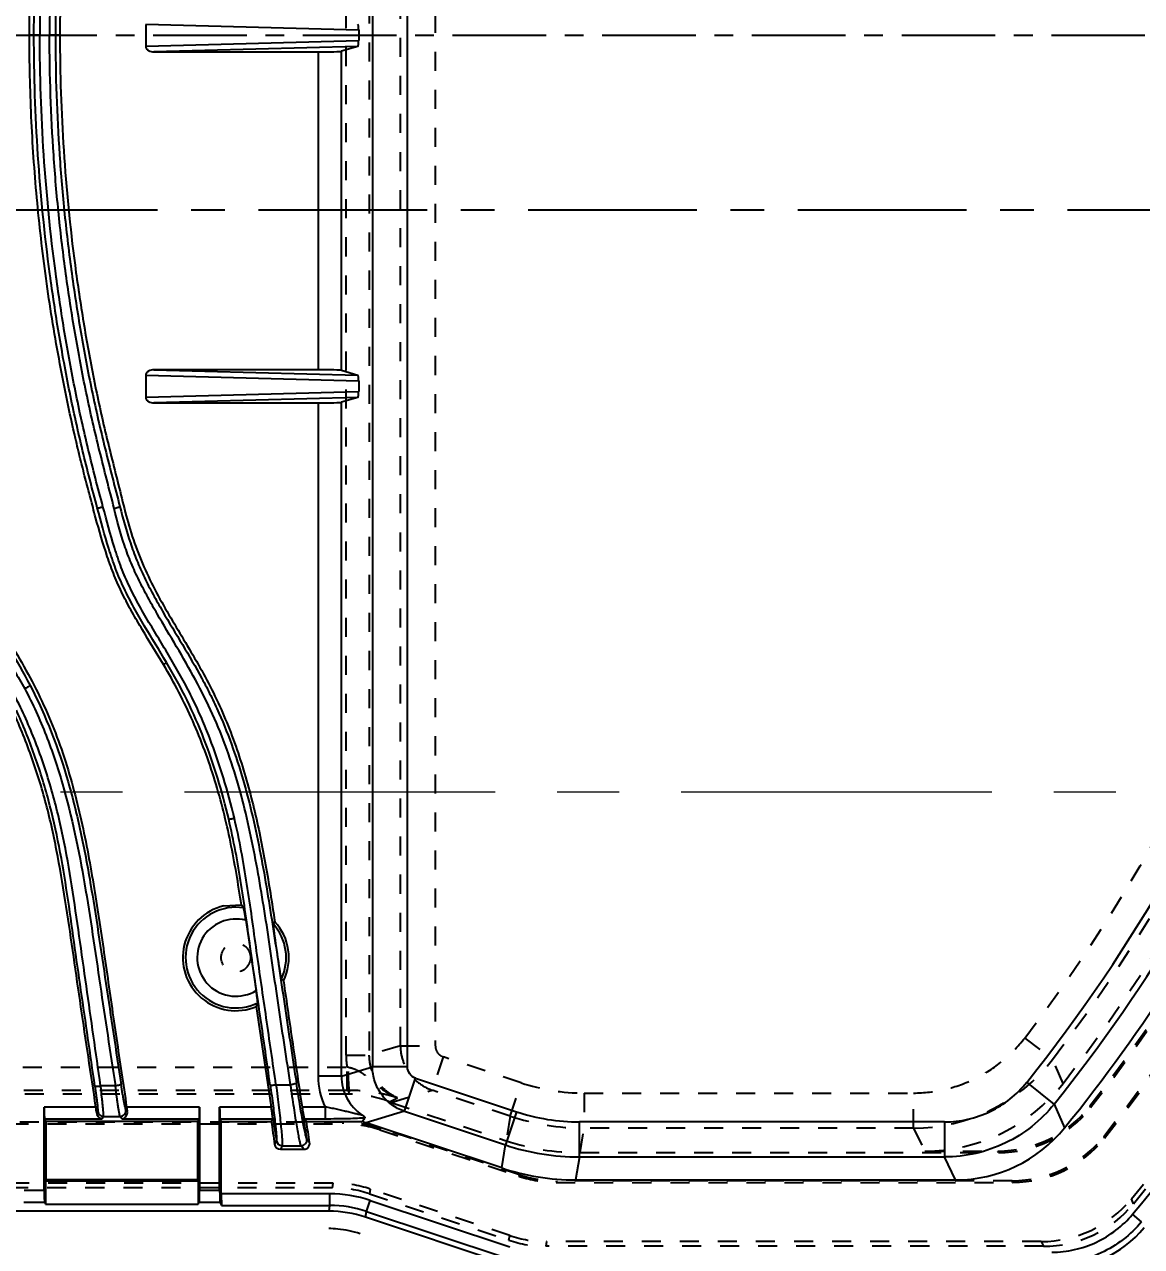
# Model space of a CAD drawing. Header units: millimetres. Extents: x -946 to 3963, y -10008 to 1396.
# Drawn here: x 1593.7 to 1689.7, y -937.9 to -832.9 of the extents above; entities that cross this region are included whole.
import ezdxf

# ---------------------------------------------------------------- set-up
doc = ezdxf.new("R2010")
doc.units = ezdxf.units.MM
doc.header["$LTSCALE"] = 16.335
doc.header["$PDMODE"] = 3
doc.header["$PDSIZE"] = 0.3125
doc.linetypes.add('CENTER', pattern=[0.6, 0.375, -0.075, 0.075, -0.075])
doc.linetypes.add('HIDDEN', pattern=[0.2, 0.1, -0.1])
doc.layers.get('0').update_dxf_attribs({"linetype": 'CONTINUOUS'})
doc.layers.get('Defpoints').update_dxf_attribs({"linetype": 'CONTINUOUS'})
doc.layers.add('DEFAULT_2', color=8, linetype='HIDDEN')
doc.layers.add('moldbase', color=7, linetype='CONTINUOUS', lineweight=20)
doc.styles.get("Standard").update_dxf_attribs({"font": 'txt', "width": 0.8})
doc.dimstyles.new('11', dxfattribs={"dimtxt": 10, "dimasz": 10, "dimexe": 0, "dimexo": 0, "dimgap": 0, "dimtad": 0, "dimzin": 0, "dimdsep": 46, "dimtxsty": 'Standard', "dimcen": 0, "dimclrd": 4, "dimclre": 4, "dimclrt": 6, "dimazin": 0, "dimtfac": 1, "dimtofl": 0, "dimtmove": 0, "dimatfit": 3, "dimfxl": 0, "dimtolj": 1, "dimtzin": 0, "dimarcsym": 0})

# ---------------------------------------------------------------- blocks, each defined once
blk = doc.blocks.new('*D20')
at = {"color": 4, "lineweight": -2}
for p, q in [((1308.93, -833.86), (1308.93, -701.67)), ((1318.93, -701.67), (1478.02, -701.67)), ((1807.46, -701.67), (1516.68, -701.67)), ((1817.46, -797.18), (1817.46, -701.67))]:
    blk.add_line(p, q, dxfattribs=at)
at = {"color": 4}
for points in [[(1318.93, -700.01), (1318.93, -703.34), (1308.93, -701.67)], [(1807.46, -700.01), (1807.46, -703.34), (1817.46, -701.67)]]:
    blk.add_solid(points, dxfattribs=at)
at = {"layer": 'Defpoints', "color": 0}
for p in [(1308.93, -701.67), (1817.46, -797.18), (1308.93, -833.86)]:
    blk.add_point(p, dxfattribs=at)
at = {"color": 6, "insert": (1497.35, -701.67), "char_height": 10, "attachment_point": 5}
blk.add_mtext('\\A1;508.53', dxfattribs=at)

msp = doc.modelspace()

# ---------------------------------------------------------------- linework, layer by layer
at = {"color": 7, "linetype": 'Continuous'}
for p, q in [((1623.616, -745.242), (1623.616, -922.472)), ((1626.62, -922.472), (1626.62, -745.242)), ((1622.43, -833.421), (1604.135, -832.929)), ((1604.135, -832.929), (1604.135, -834.784)), ((1622.43, -833.421), (1622.43, -834.284)), ((1595.035, -833.857), (1594.146, -833.857)), ((1596.762, -833.857), (1595.873, -833.857)), ((1604.135, -834.784), (1622.43, -834.293)), ((1622.362, -834.806), (1604.824, -835.278)), ((1604.824, -835.278), (1618.947, -835.278)), ((1618.947, -835.278), (1618.947, -862.586)), ((1622.362, -834.806), (1620.949, -835.229)), ((1620.949, -862.634), (1620.949, -835.229)), ((1618.947, -862.586), (1604.824, -862.586)), ((1604.824, -862.586), (1622.362, -863.057)), ((1620.949, -862.634), (1622.362, -863.057)), ((1622.43, -863.571), (1604.135, -863.079)), ((1604.135, -863.079), (1604.135, -864.934)), ((1622.43, -863.571), (1622.43, -864.434)), ((1604.135, -864.934), (1622.43, -864.443)), ((1622.362, -864.956), (1604.824, -865.428)), ((1622.362, -864.956), (1620.949, -865.379)), ((1604.824, -865.428), (1618.947, -865.428)), ((1618.947, -865.428), (1618.947, -923.267)), ((1620.949, -923.267), (1620.949, -865.379)), ((1605.929, -887.744), (1605.659, -887.903)), ((1610.839, -908.646), (1612.35, -908.551)), ((1615.101, -910.205), (1615.227, -909.995)), ((1615.973, -915.075), (1615.792, -914.91)), ((1614.926, -925.914), (1613.641, -917.282)), ((1620.949, -923.267), (1623.616, -922.472)), ((1626.62, -922.472), (1623.616, -922.472)), ((1620.949, -923.267), (1618.947, -923.267)), ((1626.355, -926.279), (1627.307, -923.423)), ((1627.316, -923.426), (1635.984, -926.315)), ((1601.524, -924.105), (1600.263, -924.105)), ((1615.323, -924.001), (1616.583, -924.001)), ((1682.178, -925.671), (1679.824, -923.793)), ((1682.178, -925.671), (1683.071, -927.709)), ((1599.851, -925.914), (1595.41, -925.914)), ((1595.41, -933.079), (1595.41, -925.914)), ((1595.435, -926.917), (1600.399, -926.917)), ((1595.435, -926.917), (1595.553, -927.152)), ((1599.925, -926.447), (1600.006, -926.293)), ((1600.399, -926.917), (1600.503, -926.721)), ((1600.503, -926.721), (1601.933, -926.721)), ((1602.095, -926.917), (1601.933, -926.721)), ((1602.095, -926.917), (1608.735, -926.917)), ((1602.43, -926.145), (1602.554, -926.295)), ((1608.76, -925.914), (1602.494, -925.914)), ((1608.618, -927.152), (1608.735, -926.917)), ((1608.76, -925.914), (1608.76, -933.079)), ((1614.926, -925.914), (1610.485, -925.914)), ((1610.485, -933.079), (1610.485, -925.914)), ((1610.51, -926.917), (1615.042, -926.917)), ((1610.51, -926.917), (1610.628, -927.152)), ((1615.068, -926.867), (1614.919, -927.152)), ((1615.068, -926.867), (1615.356, -928.804)), ((1619.561, -925.914), (1617.569, -925.914)), ((1617.945, -927.152), (1617.711, -926.868)), ((1617.752, -926.917), (1619.561, -926.917)), ((1619.561, -925.914), (1619.561, -926.917)), ((1626.355, -926.279), (1623.061, -927.261)), ((1626.355, -926.279), (1635.039, -929.174)), ((1635.991, -926.318), (1635.039, -929.174)), ((1608.618, -927.152), (1595.553, -927.152)), ((1595.553, -927.152), (1595.553, -932.18)), ((1608.618, -932.18), (1608.618, -927.152)), ((1610.628, -927.152), (1614.919, -927.152)), ((1610.628, -933.363), (1610.628, -927.152)), ((1617.945, -927.152), (1622.772, -927.152)), ((1634.719, -931.147), (1623.061, -927.261)), ((1641.387, -930.204), (1641.387, -927.193)), ((1672.763, -927.193), (1641.395, -927.193)), ((1672.763, -927.193), (1672.763, -930.204)), ((1615.209, -929.11), (1615.356, -928.804)), ((1617.978, -928.657), (1618.215, -928.962)), ((1615.852, -929.234), (1615.705, -929.538)), ((1615.705, -929.538), (1617.719, -929.538)), ((1615.852, -929.234), (1617.482, -929.234)), ((1617.719, -929.538), (1617.482, -929.234)), ((1634.719, -931.147), (1635.039, -929.174)), ((1641.387, -930.204), (1641.067, -932.177)), ((1641.387, -930.204), (1672.763, -930.204)), ((1673.709, -932.177), (1672.763, -930.204)), ((1595.41, -933.079), (1593.685, -933.079)), ((1595.553, -932.18), (1595.521, -932.244)), ((1595.521, -932.244), (1608.649, -932.244)), ((1595.521, -932.244), (1595.521, -934.254)), ((1608.618, -932.18), (1595.553, -932.18)), ((1608.649, -932.244), (1608.618, -932.18)), ((1608.649, -932.244), (1608.649, -934.254)), ((1610.485, -933.079), (1608.76, -933.079)), ((1641.067, -932.177), (1673.709, -932.177)), ((1593.66, -934.082), (1595.435, -934.082)), ((1595.435, -934.082), (1595.521, -934.254)), ((1595.521, -934.254), (1608.649, -934.254)), ((1608.649, -934.254), (1608.735, -934.082)), ((1608.735, -934.082), (1610.51, -934.082)), ((1610.51, -934.082), (1610.652, -934.367)), ((1619.935, -933.363), (1610.628, -933.363)), ((1619.935, -933.363), (1619.935, -934.367)), ((1623.109, -934.882), (1623.426, -933.93)), ((1623.426, -933.93), (1635.411, -937.924)), ((1619.855, -934.859), (1395.982, -934.859)), ((1610.652, -934.367), (1619.935, -934.367)), ((1619.935, -934.367), (1619.855, -934.859)), ((1623.029, -935.374), (1623.109, -934.882)), ((1623.109, -934.882), (1635.094, -938.877)), ((1689.689, -935.771), (1688.917, -935.129)), ((1635.014, -939.369), (1623.029, -935.374))]:
    msp.add_line(p, q, dxfattribs=at)
at = {"color": 1, "linetype": 'CENTER', "ltscale": 1.312372}
msp.add_line((1308.929, -833.857), (1817.459, -833.857), dxfattribs=at)
at = {"color": 1, "linetype": 'CENTER', "ltscale": 2.363514}
msp.add_line((1243.194, -848.857), (1883.194, -848.857), dxfattribs=at)
at = {"color": 7, "linetype": 'Continuous'}
for centre, radius, start, end in [((1567.085, -833.857), 144.218, 321.41918, 356.67841), ((1567.085, -833.857), 147.229, 321.41918, 352.01305), ((1567.085, -833.857), 158.428, 320.2651, 347.66246), ((1567.085, -833.857), 149.201, 321.02128, 346.03252), ((1611.877, -913.082), 4.556, 103.16279, 292.78659), ((1611.877, -913.082), 4.321, 81.07069, 295.73618), ((1598.329, -919.286), 17.659, 36.37425, 37.43804), ((1611.877, -913.082), 3.318, 74.96929, 301.82499), ((3222.533, -675.323), 1626.794, 188.289928, 188.504351), ((1611.877, -913.082), 4.556, 334.05756, 42.65707), ((1611.877, -913.082), 4.321, 334.96403, 41.74042), ((1596.439, -910.846), 18.367, 339.48858, 340.50975), ((1624.95, -923.268), 6.003, 179.99126, 206.15471), ((1624.943, -923.27), 3.994, 179.94778, 236.50788), ((1575.779, -929.512), 24.34, 7.23377, 8.50073), ((1600.503, -926.218), 0.503, 188.56488, 269.92212), ((1601.932, -926.218), 0.503, 270.13634, 8.33659), ((1630.377, -921.743), 28.194, 188.50818, 189.29203), ((1641.391, -910.108), 17.085, 251.55151, 270.01354), ((1673.709, -920.135), 12.042, 269.99695, 321.02433), ((1615.853, -928.729), 0.503, 188.59791, 269.92975), ((1617.48, -928.73), 0.503, 270.14019, 8.25436), ((1615.705, -929.037), 0.502, 188.39383, 270.00609), ((1641.393, -910.096), 20.108, 251.58163, 269.98343), ((1619.923, -944.474), 11.111, 71.62431, 89.94074), ((1619.925, -944.465), 10.098, 71.62181, 89.94324), ((1682.203, -929.849), 10.035, 269.99685, 320.17986)]:
    msp.add_arc(centre, radius, start, end, dxfattribs=at)
for centre, major_axis, ratio, start_param, end_param in [((1622.361, -833.409), (-0.002, 0.503), 0.1375802, -1.5941581, -0.0416369), ((1618.947, -835.225), (2.01, 0), 0.0261859, -1.5707963, -0.0872665), ((1618.947, -862.639), (2.01, 0), 0.0261859, 0.0872665, 1.5707963), ((1622.361, -863.559), (-0.002, 0.503), 0.1375802, -1.5941581, -0.0416369), ((1618.947, -865.375), (2.01, 0), 0.0261859, -1.5707963, -0.0872665), ((1595.437, -925.914), (0, 1.005), 0.0261859, 1.5707963, 3.0892328), ((1608.733, -925.914), (0, 1.005), 0.0261859, -3.0892328, -1.5707963), ((1610.512, -925.914), (0, 1.005), 0.0261859, 1.5707963, 3.0892328), ((1636.661, -919.777), (13.933, 7.808), 0.1266314, 2.8687317, 2.9645303), ((6826.95, -151.375), (4145.301, 3254.93), 0.9991931, 2.6233469, 2.6237227), ((-29.285, -1172.935), (1649.642, -229.679), 0.9993382, 0.2855373, 0.286637), ((1624.349, -923.447), (-3.868, -1.153), 0.9958587, 0.8806554, 0.9573873), ((1641.076, -912.049), (-3.224, -19.868), 0.9985935, -0.1606529, 0.1606529), ((1595.437, -933.079), (0, 1.005), 0.0261859, 1.5707963, 3.0892328), ((1608.733, -933.079), (0, 1.005), 0.0261859, -3.0892328, -1.5707963), ((1610.512, -933.079), (0, 1.005), 0.0261859, 1.5707963, 3.0892328), ((1610.654, -933.363), (0, 1.005), 0.0261859, 1.5707963, 3.0892328), ((1619.851, -944.923), (1.612, 9.934), 0.9985935, -0.1606529, 0.1606529)]:
    msp.add_ellipse(centre, major_axis=major_axis, ratio=ratio, start_param=start_param, end_param=end_param, dxfattribs=at)
for points, knots in [([(1602.494, -741.8), (1602.2, -743.764), (1601.609, -747.691), (1600.764, -753.588), (1600.047, -758.501), (1599.398, -762.419), (1598.663, -766.322), (1597.699, -770.183), (1596.409, -773.941), (1595.236, -776.684), (1593.871, -779.333), (1592.37, -781.908), (1590.818, -784.45), (1589.61, -786.623), (1588.788, -788.433), (1588.241, -789.82), (1587.773, -791.235), (1587.371, -792.67), (1587.005, -794.114), (1586.52, -796.04), (1585.904, -798.445), (1585.219, -801.344), (1584.601, -804.258), (1584.053, -807.186), (1583.392, -811.103), (1582.705, -816.021), (1581.923, -823.926), (1581.687, -829.886), (1581.687, -833.857)], [0, 0, 0, 0, 0.0624981, 0.1249962, 0.1874941, 0.2187435, 0.2499951, 0.3124799, 0.343738, 0.3749893, 0.4062459, 0.4374932, 0.468754, 0.5000005, 0.5156417, 0.5312811, 0.5469063, 0.5625299, 0.5781628, 0.5937942, 0.625041, 0.656289, 0.6875397, 0.7187893, 0.750039, 0.8125353, 0.8750316, 1, 1, 1, 1]), ([(1615.227, -757.719), (1614.978, -759.35), (1614.461, -762.611), (1613.492, -767.47), (1612.147, -772.242), (1610.311, -776.855), (1607.903, -781.191), (1605.273, -785.385), (1603.489, -789.129), (1602.517, -792.288), (1601.926, -794.693), (1601.325, -797.096), (1600.726, -799.498), (1600.172, -801.911), (1599.497, -805.143), (1598.766, -809.205), (1597.79, -815.735), (1596.979, -823.953), (1596.762, -830.556), (1596.762, -833.857)], [0, 0, 0, 0, 0.0625005, 0.1250016, 0.1875025, 0.2500086, 0.3125033, 0.375007, 0.4375161, 0.4687468, 0.5000216, 0.5312875, 0.56253, 0.5937767, 0.625031, 0.6875319, 0.7500324, 0.875016, 1, 1, 1, 1]), ([(1604.732, -782.876), (1604.147, -783.796), (1603.068, -785.695), (1601.791, -788.712), (1600.981, -791.315), (1600.417, -793.421), (1599.873, -795.532), (1599.218, -798.177), (1598.242, -802.428), (1596.797, -809.927), (1595.404, -820.76), (1595.034, -829.492), (1595.035, -833.857)], [0, 0, 0, 0, 0.0624518, 0.1249003, 0.1873497, 0.2185822, 0.2498175, 0.3122886, 0.3747758, 0.4997789, 0.7498462, 1, 1, 1, 1]), ([(1594.146, -833.857), (1594.146, -830.241), (1594.401, -823.008), (1595.552, -812.214), (1597.449, -801.525), (1599.241, -794.514), (1600.232, -791.036)], [0, 0, 0, 0, 0.2499978, 0.4999971, 0.7499975, 1, 1, 1, 1]), ([(1594.533, -833.857), (1594.533, -830.244), (1594.785, -823.03), (1595.733, -814.063), (1596.864, -806.954), (1597.724, -802.533), (1598.509, -799.01), (1599.148, -796.374), (1599.843, -793.751), (1600.305, -792.002), (1600.553, -791.131)], [0, 0, 0, 0, 0.2504372, 0.4997934, 0.6244661, 0.7493187, 0.8118975, 0.8745956, 0.9372949, 1, 1, 1, 1]), ([(1601.429, -793.219), (1601.002, -794.87), (1600.36, -797.348), (1599.565, -800.67), (1598.833, -804.018), (1598.038, -808.235), (1597.252, -813.324), (1596.637, -818.433), (1596.051, -825.272), (1595.875, -830.422), (1595.875, -833.857)], [0, 0, 0, 0, 0.1243441, 0.1866463, 0.2491008, 0.3743147, 0.4995099, 0.6245386, 0.7495385, 1, 1, 1, 1]), ([(1601.914, -793.374), (1601.487, -795.021), (1600.847, -797.493), (1600.053, -800.806), (1599.323, -804.141), (1598.532, -808.339), (1597.748, -813.407), (1597.135, -818.495), (1596.551, -825.306), (1596.376, -830.436), (1596.376, -833.857)], [0, 0, 0, 0, 0.1245899, 0.1869286, 0.2493407, 0.3744811, 0.4996368, 0.6246429, 0.7496022, 1, 1, 1, 1]), ([(1580.798, -833.857), (1580.813, -836.291), (1580.917, -841.161), (1581.451, -848.448), (1582.335, -855.698), (1583.349, -861.699), (1584.359, -866.458), (1585.05, -869.419), (1585.631, -871.78), (1586.226, -874.137), (1586.883, -876.481), (1587.688, -878.776), (1588.381, -880.464), (1589.188, -882.1), (1590.087, -883.686), (1591.02, -885.252), (1591.935, -886.829), (1592.835, -888.412), (1593.439, -889.466), (1593.744, -889.991)], [0, 0, 0, 0, 0.1251138, 0.2502097, 0.3752769, 0.5003004, 0.5627991, 0.6252826, 0.6565186, 0.6877499, 0.750214, 0.7814822, 0.8127194, 0.8439142, 0.8751307, 0.906376, 0.9376006, 0.968803, 1, 1, 1, 1]), ([(1581.301, -833.857), (1581.301, -836.285), (1581.417, -841.133), (1581.859, -847.174), (1582.386, -851.978), (1582.867, -855.568), (1583.431, -859.146), (1584.081, -862.712), (1584.821, -866.267), (1585.674, -869.808), (1586.428, -872.752), (1587.034, -875.1), (1587.522, -876.834), (1588.096, -878.529), (1588.797, -880.173), (1589.619, -881.771), (1590.815, -883.881), (1592.409, -886.491), (1593.636, -888.618), (1594.206, -889.709)], [0, 0, 0, 0, 0.1253844, 0.2502455, 0.3125823, 0.3748962, 0.4372171, 0.4995812, 0.5620353, 0.6247022, 0.6876126, 0.7189082, 0.7499067, 0.7805994, 0.8112208, 0.8420956, 0.8733177, 0.9364485, 1, 1, 1, 1]), ([(1581.687, -833.857), (1581.687, -837.827), (1581.923, -843.787), (1582.705, -851.693), (1583.392, -856.611), (1584.053, -860.527), (1584.601, -863.455), (1585.219, -866.37), (1585.904, -869.269), (1586.52, -871.673), (1587.005, -873.6), (1587.371, -875.044), (1587.773, -876.478), (1588.241, -877.894), (1588.788, -879.281), (1589.61, -881.091), (1590.818, -883.263), (1592.37, -885.805), (1593.871, -888.38), (1595.236, -891.03), (1596.409, -893.772), (1597.699, -897.531), (1598.663, -901.391), (1599.398, -905.294), (1600.047, -909.213), (1600.764, -914.125), (1601.609, -920.022), (1602.2, -923.95), (1602.494, -925.914)], [0, 0, 0, 0, 0.1249684, 0.1874647, 0.249961, 0.2812107, 0.3124603, 0.343711, 0.374959, 0.4062058, 0.4218372, 0.4374701, 0.4530937, 0.4687189, 0.4843583, 0.4999995, 0.531246, 0.5625068, 0.5937541, 0.6250107, 0.656262, 0.6875201, 0.7500049, 0.7812565, 0.8125059, 0.8750038, 0.9375019, 1, 1, 1, 1]), ([(1605.659, -887.903), (1605.064, -886.902), (1604.139, -885.419), (1602.955, -883.412), (1602.128, -881.87), (1601.418, -880.272), (1600.62, -878.081), (1599.978, -875.839), (1599.38, -873.587), (1598.936, -871.897), (1598.507, -870.203), (1597.965, -867.938), (1597.342, -865.093), (1596.448, -860.519), (1595.523, -854.767), (1594.729, -847.821), (1594.252, -840.846), (1594.146, -836.186), (1594.146, -833.857)], [0, 0, 0, 0, 0.0624942, 0.0937742, 0.125028, 0.1562625, 0.1875366, 0.250052, 0.2812982, 0.3125475, 0.343797, 0.3750465, 0.4375453, 0.5000434, 0.6250319, 0.7500212, 0.8750105, 1, 1, 1, 1]), ([(1599.976, -874.46), (1599.532, -872.816), (1598.678, -869.512), (1597.572, -864.504), (1596.64, -859.449), (1595.619, -852.672), (1594.762, -844.141), (1594.533, -837.286), (1594.533, -833.857)], [0, 0, 0, 0, 0.1243152, 0.2491966, 0.3744101, 0.4995819, 0.7495684, 1, 1, 1, 1]), ([(1600.461, -874.358), (1600.018, -872.718), (1599.166, -869.422), (1598.064, -864.426), (1597.135, -859.384), (1596.118, -852.624), (1595.263, -844.115), (1595.035, -837.278), (1595.035, -833.857)], [0, 0, 0, 0, 0.1243485, 0.249206, 0.3744192, 0.4995945, 0.7495768, 1, 1, 1, 1]), ([(1601.428, -874.494), (1601.001, -872.843), (1600.36, -870.366), (1599.565, -867.044), (1598.832, -863.695), (1598.038, -859.478), (1597.251, -854.39), (1596.636, -849.28), (1596.05, -842.442), (1595.874, -837.291), (1595.874, -833.857)], [0, 0, 0, 0, 0.124344, 0.1866462, 0.2491007, 0.3743146, 0.4995099, 0.6245386, 0.7495385, 1, 1, 1, 1]), ([(1596.376, -833.857), (1596.376, -837.277), (1596.551, -842.407), (1597.135, -849.218), (1597.748, -854.307), (1598.532, -859.374), (1599.323, -863.573), (1600.053, -866.908), (1600.847, -870.22), (1601.487, -872.692), (1601.914, -874.34)], [0, 0, 0, 0, 0.2503978, 0.3753571, 0.5003632, 0.6255189, 0.7506593, 0.8130714, 0.8754101, 1, 1, 1, 1]), ([(1596.762, -833.857), (1596.762, -837.157), (1596.979, -843.76), (1597.79, -851.979), (1598.766, -858.509), (1599.497, -862.571), (1600.172, -865.802), (1600.726, -868.215), (1601.325, -870.617), (1601.926, -873.02), (1602.517, -875.425), (1603.489, -878.584), (1605.273, -882.328), (1607.903, -886.522), (1610.311, -890.859), (1612.147, -895.471), (1613.492, -900.244), (1614.461, -905.103), (1614.978, -908.363), (1615.227, -909.995)], [0, 0, 0, 0, 0.124984, 0.2499676, 0.3124681, 0.374969, 0.4062233, 0.43747, 0.4687125, 0.4999784, 0.5312532, 0.5624839, 0.624993, 0.6874967, 0.7499914, 0.8124975, 0.8749984, 0.9374995, 1, 1, 1, 1]), ([(1622.362, -834.806), (1622.375, -834.803), (1622.392, -834.752), (1622.411, -834.663), (1622.427, -834.495), (1622.43, -834.363), (1622.43, -834.284)], [0, 0, 0, 0, 0.0752221, 0.2499127, 0.5538147, 1, 1, 1, 1]), ([(1604.135, -834.793), (1604.135, -834.87), (1604.196, -835.023), (1604.375, -835.175), (1604.593, -835.26), (1604.747, -835.278), (1604.824, -835.278)], [0, 0, 0, 0, 0.2493665, 0.4991964, 0.7496579, 1, 1, 1, 1]), ([(1604.824, -862.586), (1604.747, -862.586), (1604.593, -862.604), (1604.375, -862.689), (1604.196, -862.84), (1604.135, -862.994), (1604.135, -863.07)], [0, 0, 0, 0, 0.2503447, 0.5008256, 0.7506864, 1, 1, 1, 1]), ([(1604.135, -864.943), (1604.135, -865.02), (1604.196, -865.173), (1604.375, -865.325), (1604.593, -865.41), (1604.747, -865.428), (1604.824, -865.428)], [0, 0, 0, 0, 0.2493665, 0.4991964, 0.7496579, 1, 1, 1, 1]), ([(1622.362, -864.956), (1622.375, -864.953), (1622.392, -864.902), (1622.411, -864.813), (1622.427, -864.645), (1622.43, -864.513), (1622.43, -864.434)], [0, 0, 0, 0, 0.0752221, 0.2499127, 0.5538147, 1, 1, 1, 1]), ([(1599.976, -874.461), (1599.979, -874.464), (1599.996, -874.461), (1600.024, -874.46), (1600.071, -874.451), (1600.159, -874.434), (1600.292, -874.402), (1600.403, -874.374), (1600.461, -874.358)], [0, 0, 0, 0, 0.0262618, 0.086635, 0.1805163, 0.306672, 0.6370848, 1, 1, 1, 1]), ([(1611.749, -901.102), (1611.471, -899.935), (1610.849, -897.617), (1609.873, -894.775), (1608.959, -892.546), (1608.204, -890.891), (1607.362, -889.263), (1606.139, -887.122), (1604.836, -885.021), (1603.593, -882.887), (1602.74, -881.259), (1602.016, -879.582), (1601.239, -877.285), (1600.777, -875.528), (1600.461, -874.358)], [0, 0, 0, 0, 0.1232597, 0.2466499, 0.3086147, 0.3708991, 0.4336733, 0.4969824, 0.6244027, 0.6878769, 0.7508376, 0.8132577, 0.8754571, 1, 1, 1, 1]), ([(1601.427, -874.494), (1601.487, -874.479), (1601.601, -874.448), (1601.735, -874.409), (1601.824, -874.38), (1601.87, -874.364), (1601.896, -874.351), (1601.912, -874.344), (1601.914, -874.34)], [0, 0, 0, 0, 0.3606169, 0.6917204, 0.8184784, 0.9129203, 0.9736768, 1, 1, 1, 1]), ([(1601.914, -874.34), (1602.184, -875.385), (1602.617, -876.943), (1603.35, -878.969), (1604.008, -880.447), (1604.763, -881.893), (1605.852, -883.812), (1607.295, -886.186), (1608.702, -888.59), (1609.729, -890.564), (1610.66, -892.561), (1611.666, -895.108), (1612.97, -899.265), (1614.141, -904.575), (1615.154, -911.005), (1616.105, -917.438), (1616.75, -921.722), (1617.079, -923.861)], [0, 0, 0, 0, 0.0619177, 0.0926299, 0.1234505, 0.1546109, 0.1861365, 0.2499098, 0.3139449, 0.3458018, 0.3774619, 0.4402544, 0.50266, 0.6271169, 0.7515851, 0.8758984, 1, 1, 1, 1]), ([(1605.928, -887.744), (1605.305, -886.69), (1604.334, -885.126), (1603.102, -883.001), (1602.249, -881.364), (1601.527, -879.675), (1600.752, -877.375), (1600.29, -875.622), (1599.976, -874.46)], [0, 0, 0, 0, 0.2509294, 0.3771744, 0.5032019, 0.6287443, 0.7532529, 1, 1, 1, 1]), ([(1616.583, -924.001), (1616.248, -921.856), (1615.578, -917.562), (1614.667, -911.104), (1613.809, -905.731), (1612.933, -901.464), (1612.135, -898.292), (1611.142, -895.173), (1609.91, -892.137), (1608.437, -889.209), (1606.797, -886.374), (1605.387, -884.036), (1604.31, -882.135), (1603.549, -880.683), (1602.869, -879.191), (1602.095, -877.147), (1601.656, -875.562), (1601.427, -874.494)], [0, 0, 0, 0, 0.1245558, 0.2492498, 0.3740764, 0.4365445, 0.4990512, 0.5615877, 0.6241596, 0.6867621, 0.7493855, 0.8120246, 0.8433528, 0.8746868, 0.9060128, 0.9373503, 1, 1, 1, 1]), ([(1612.35, -908.551), (1612.082, -906.75), (1611.488, -903.155), (1610.174, -897.844), (1608.275, -892.708), (1606.589, -889.469), (1605.659, -887.903)], [0, 0, 0, 0, 0.2499879, 0.4999887, 0.750003, 1, 1, 1, 1]), ([(1611.26, -901.171), (1610.982, -900.003), (1610.359, -897.683), (1609.179, -894.271), (1607.735, -890.93), (1606.551, -888.801), (1605.928, -887.744)], [0, 0, 0, 0, 0.2482651, 0.4966193, 0.7462563, 1, 1, 1, 1]), ([(1594.206, -889.709), (1594.206, -889.713), (1594.193, -889.725), (1594.169, -889.745), (1594.124, -889.775), (1594.039, -889.829), (1593.909, -889.902), (1593.8, -889.961), (1593.744, -889.99)], [0, 0, 0, 0, 0.025653, 0.0856912, 0.1837308, 0.3154587, 0.6486073, 1, 1, 1, 1]), ([(1593.744, -889.991), (1594.431, -891.289), (1595.646, -893.97), (1597.505, -899.544), (1598.968, -906.741), (1600.198, -915.432), (1601.089, -921.215), (1601.524, -924.105)], [0, 0, 0, 0, 0.1253413, 0.2506125, 0.5007301, 0.7505517, 1, 1, 1, 1]), ([(1594.206, -889.709), (1595.58, -892.334), (1597.167, -896.525), (1598.578, -902.268), (1599.387, -906.611), (1600.067, -910.958), (1600.713, -915.3), (1601.361, -919.635), (1601.798, -922.522), (1602.02, -923.965)], [0, 0, 0, 0, 0.2518919, 0.3776904, 0.5027017, 0.6273375, 0.7517225, 0.8759135, 1, 1, 1, 1]), ([(1600.263, -924.105), (1599.852, -921.244), (1599.233, -916.951), (1598.427, -911.222), (1597.803, -906.924), (1597.073, -902.637), (1596.032, -898.407), (1594.633, -894.278), (1593.432, -891.626), (1592.752, -890.343)], [0, 0, 0, 0, 0.2494175, 0.3742551, 0.4992277, 0.6242609, 0.7493839, 0.8746814, 1, 1, 1, 1]), ([(1599.851, -925.914), (1599.425, -923.045), (1598.543, -917.312), (1597.556, -910.128), (1596.612, -904.403), (1595.706, -900.143), (1594.446, -895.971), (1593.354, -893.277), (1592.745, -891.96)], [0, 0, 0, 0, 0.2499391, 0.4998587, 0.6249037, 0.7498935, 0.8749564, 1, 1, 1, 1]), ([(1599.766, -924.113), (1599.568, -922.74), (1599.173, -919.993), (1598.568, -915.873), (1597.978, -911.749), (1597.41, -907.632), (1596.735, -903.551), (1595.831, -899.537), (1594.616, -895.614), (1593.592, -893.074), (1593.019, -891.831)], [0, 0, 0, 0, 0.1257044, 0.251519, 0.3774461, 0.5032296, 0.6281999, 0.752236, 0.8758879, 1, 1, 1, 1]), ([(1611.26, -901.171), (1611.263, -901.175), (1611.28, -901.177), (1611.309, -901.178), (1611.357, -901.175), (1611.446, -901.164), (1611.579, -901.139), (1611.69, -901.115), (1611.749, -901.102)], [0, 0, 0, 0, 0.0295068, 0.0910323, 0.1851106, 0.3108047, 0.6390989, 1, 1, 1, 1]), ([(1614.826, -924.01), (1614.551, -922.099), (1613.998, -918.275), (1613.156, -912.542), (1612.382, -906.819), (1611.704, -903.031), (1611.26, -901.171)], [0, 0, 0, 0, 0.2504891, 0.5012949, 0.751825, 1, 1, 1, 1]), ([(1615.323, -924.001), (1615.048, -922.089), (1614.495, -918.263), (1613.653, -912.523), (1612.876, -906.781), (1612.195, -902.975), (1611.749, -901.102)], [0, 0, 0, 0, 0.2500244, 0.5003016, 0.7507581, 1, 1, 1, 1]), ([(1612.737, -909.878), (1612.718, -909.749), (1612.682, -909.509), (1612.635, -909.223), (1612.599, -909.03), (1612.579, -908.926), (1612.561, -908.858), (1612.554, -908.822), (1612.547, -908.813)], [0, 0, 0, 0, 0.3590437, 0.6754536, 0.8025371, 0.901645, 0.9685008, 1, 1, 1, 1]), ([(1615.792, -914.91), (1615.789, -914.908), (1615.786, -914.895), (1615.78, -914.873), (1615.773, -914.839), (1615.759, -914.775), (1615.742, -914.677), (1615.719, -914.545), (1615.695, -914.399), (1615.662, -914.188), (1615.619, -913.915), (1615.569, -913.581), (1615.501, -913.129), (1615.42, -912.561), (1615.336, -911.995), (1615.271, -911.542), (1615.223, -911.208), (1615.185, -910.934), (1615.156, -910.723), (1615.137, -910.575), (1615.121, -910.442), (1615.109, -910.344), (1615.103, -910.279), (1615.1, -910.244), (1615.1, -910.221), (1615.099, -910.208), (1615.101, -910.205)], [0, 0, 0, 0, 0.0023534, 0.0074319, 0.0149197, 0.0244739, 0.0485111, 0.0773318, 0.1089342, 0.142254, 0.2118243, 0.2832368, 0.3553076, 0.4999818, 0.6446537, 0.7167221, 0.788134, 0.8577047, 0.8910304, 0.9226076, 0.9514286, 0.9754933, 0.985059, 0.9925572, 0.9976433, 1, 1, 1, 1]), ([(1615.973, -915.075), (1616.233, -916.882), (1616.755, -920.497), (1617.299, -924.108), (1617.569, -925.914)], [0, 0, 0, 0, 0.4999998, 1, 1, 1, 1]), ([(1613.753, -916.974), (1613.757, -916.963), (1613.753, -916.927), (1613.751, -916.857), (1613.739, -916.751), (1613.718, -916.557), (1613.68, -916.27), (1613.645, -916.028), (1613.626, -915.9)], [0, 0, 0, 0, 0.0314724, 0.0982931, 0.1973727, 0.3244439, 0.6408857, 1, 1, 1, 1]), ([(1626.355, -926.279), (1625.959, -926.146), (1625.21, -925.75), (1624.33, -924.848), (1623.755, -923.726), (1623.617, -922.89), (1623.616, -922.472)], [0, 0, 0, 0, 0.2516246, 0.4998236, 0.7481176, 1, 1, 1, 1]), ([(1627.316, -923.426), (1627.12, -923.359), (1626.753, -923.105), (1626.623, -922.679), (1626.62, -922.472)], [0, 0, 0, 0, 0.5000306, 1, 1, 1, 1]), ([(1599.766, -924.113), (1599.768, -924.118), (1599.783, -924.126), (1599.834, -924.135), (1599.938, -924.137), (1600.089, -924.126), (1600.203, -924.113), (1600.263, -924.105)], [0, 0, 0, 0, 0.0316699, 0.0927106, 0.3162783, 0.6432842, 1, 1, 1, 1]), ([(1599.766, -924.113), (1599.805, -924.387), (1599.86, -924.784), (1599.924, -925.288), (1599.961, -925.607), (1599.989, -925.872), (1600.005, -926.055), (1600.011, -926.168), (1600.013, -926.227), (1600.011, -926.266), (1600.009, -926.287), (1600.006, -926.293)], [0, 0, 0, 0, 0.3784688, 0.5471213, 0.6948788, 0.817234, 0.9107085, 0.9456475, 0.9723067, 0.9904512, 1, 1, 1, 1]), ([(1600.503, -926.721), (1600.506, -926.713), (1600.508, -926.688), (1600.51, -926.641), (1600.508, -926.571), (1600.501, -926.436), (1600.486, -926.217), (1600.458, -925.899), (1600.42, -925.517), (1600.357, -924.911), (1600.303, -924.434), (1600.263, -924.105)], [0, 0, 0, 0, 0.0096968, 0.0278252, 0.0543555, 0.0891541, 0.1825456, 0.3049264, 0.4526638, 0.6213113, 1, 1, 1, 1]), ([(1602.02, -923.965), (1602.02, -923.97), (1602.005, -923.983), (1601.958, -924.007), (1601.854, -924.04), (1601.702, -924.075), (1601.585, -924.096), (1601.524, -924.105)], [0, 0, 0, 0, 0.0329075, 0.0962643, 0.3175568, 0.6449589, 1, 1, 1, 1]), ([(1601.933, -926.721), (1601.928, -926.714), (1601.92, -926.689), (1601.898, -926.611), (1601.869, -926.459), (1601.825, -926.217), (1601.774, -925.9), (1601.716, -925.517), (1601.63, -924.912), (1601.568, -924.435), (1601.524, -924.105)], [0, 0, 0, 0, 0.0103921, 0.0291317, 0.0914052, 0.1853412, 0.3078242, 0.4552088, 0.6231736, 1, 1, 1, 1]), ([(1602.43, -926.145), (1602.425, -926.139), (1602.417, -926.118), (1602.395, -926.054), (1602.365, -925.926), (1602.322, -925.724), (1602.27, -925.459), (1602.213, -925.141), (1602.126, -924.637), (1602.063, -924.24), (1602.02, -923.965)], [0, 0, 0, 0, 0.0104551, 0.029445, 0.0923909, 0.1866955, 0.309257, 0.4565592, 0.6242444, 1, 1, 1, 1]), ([(1614.826, -924.009), (1614.828, -924.014), (1614.843, -924.022), (1614.894, -924.032), (1614.999, -924.033), (1615.15, -924.023), (1615.264, -924.01), (1615.323, -924.001)], [0, 0, 0, 0, 0.0316726, 0.092671, 0.3162424, 0.6441913, 1, 1, 1, 1]), ([(1614.826, -924.009), (1614.87, -924.317), (1614.955, -924.917), (1615.071, -925.786), (1615.172, -926.583), (1615.254, -927.283), (1615.315, -927.865), (1615.35, -928.268), (1615.365, -928.519), (1615.369, -928.65), (1615.366, -928.74), (1615.362, -928.789), (1615.356, -928.804)], [0, 0, 0, 0, 0.193071, 0.3765483, 0.5445863, 0.6920878, 0.8145279, 0.908147, 0.9433601, 0.9704947, 0.9893879, 1, 1, 1, 1]), ([(1615.323, -924.001), (1615.367, -924.339), (1615.452, -924.995), (1615.568, -925.945), (1615.669, -926.815), (1615.752, -927.581), (1615.813, -928.217), (1615.848, -928.656), (1615.862, -928.928), (1615.866, -929.069), (1615.863, -929.166), (1615.859, -929.217), (1615.852, -929.234)], [0, 0, 0, 0, 0.1940228, 0.3772174, 0.545151, 0.6933998, 0.8161956, 0.9094666, 0.9444267, 0.971287, 0.9898422, 1, 1, 1, 1]), ([(1617.079, -923.861), (1617.079, -923.867), (1617.066, -923.879), (1617.018, -923.904), (1616.914, -923.936), (1616.761, -923.972), (1616.644, -923.992), (1616.583, -924.001)], [0, 0, 0, 0, 0.0313678, 0.0925322, 0.317892, 0.6472592, 1, 1, 1, 1]), ([(1617.482, -929.234), (1617.471, -929.218), (1617.452, -929.167), (1617.423, -929.07), (1617.389, -928.928), (1617.329, -928.657), (1617.244, -928.218), (1617.131, -927.581), (1617.005, -926.816), (1616.868, -925.947), (1616.725, -924.997), (1616.631, -924.34), (1616.583, -924.001)], [0, 0, 0, 0, 0.0109093, 0.0301576, 0.0576224, 0.0930874, 0.1870365, 0.3100184, 0.4578744, 0.6249618, 0.8070752, 1, 1, 1, 1]), ([(1617.978, -928.657), (1617.968, -928.643), (1617.949, -928.595), (1617.919, -928.505), (1617.885, -928.374), (1617.825, -928.124), (1617.74, -927.722), (1617.628, -927.14), (1617.501, -926.439), (1617.312, -925.334), (1617.172, -924.464), (1617.079, -923.861)], [0, 0, 0, 0, 0.011306, 0.0308655, 0.0586029, 0.0943363, 0.1886752, 0.3113031, 0.4584489, 0.6256775, 1, 1, 1, 1]), ([(1672.763, -927.193), (1673.437, -927.186), (1674.787, -927.033), (1676.713, -926.364), (1678.437, -925.276), (1679.398, -924.315), (1679.824, -923.793)], [0, 0, 0, 0, 0.2499347, 0.5, 0.7500653, 1, 1, 1, 1]), ([(1682.178, -925.671), (1681.617, -926.374), (1680.331, -927.652), (1678.033, -929.09), (1675.473, -929.995), (1673.667, -930.204), (1672.763, -930.204)], [0, 0, 0, 0, 0.2503203, 0.4992385, 0.7485062, 1, 1, 1, 1]), ([(1599.925, -926.447), (1599.941, -926.576), (1600.061, -926.809), (1600.294, -926.909), (1600.399, -926.917)], [0, 0, 0, 0, 0.5524656, 1, 1, 1, 1]), ([(1602.095, -926.917), (1602.216, -926.908), (1602.492, -926.766), (1602.579, -926.452), (1602.554, -926.295)], [0, 0, 0, 0, 0.432478, 1, 1, 1, 1]), ([(1615.042, -926.917), (1615.046, -926.909), (1615.042, -926.876), (1615.042, -926.815), (1615.031, -926.719), (1615.018, -926.596), (1615, -926.447), (1614.97, -926.217), (1614.945, -926.037), (1614.926, -925.914)], [0, 0, 0, 0, 0.0280878, 0.0909236, 0.1864536, 0.3114074, 0.4610475, 0.6303473, 1, 1, 1, 1]), ([(1617.569, -925.914), (1617.587, -926.037), (1617.623, -926.268), (1617.669, -926.54), (1617.704, -926.72), (1617.722, -926.816), (1617.739, -926.877), (1617.746, -926.91), (1617.753, -926.917)], [0, 0, 0, 0, 0.3673287, 0.6848372, 0.8098262, 0.9060714, 0.9702277, 1, 1, 1, 1]), ([(1622.739, -926.601), (1622.735, -926.605), (1622.712, -926.603), (1622.676, -926.601), (1622.621, -926.592), (1622.527, -926.575), (1622.393, -926.546), (1622.217, -926.506), (1622.029, -926.462), (1621.761, -926.395), (1621.411, -926.309), (1620.974, -926.204), (1620.517, -926.101), (1620.044, -926.004), (1619.724, -925.943), (1619.561, -925.914)], [0, 0, 0, 0, 0.0057852, 0.0179856, 0.0352641, 0.0563089, 0.106245, 0.1621296, 0.2219733, 0.2847848, 0.4165746, 0.5549207, 0.6990224, 0.8480128, 1, 1, 1, 1]), ([(1619.561, -926.917), (1620.211, -926.917), (1621.135, -926.907), (1622.274, -926.867), (1622.763, -926.839), (1622.977, -926.82)], [0, 0, 0, 0, 0.5699899, 0.8114487, 1, 1, 1, 1]), ([(1622.977, -926.82), (1622.982, -926.814), (1622.963, -926.784), (1622.922, -926.749), (1622.841, -926.681), (1622.777, -926.631), (1622.739, -926.601)], [0, 0, 0, 0, 0.0702251, 0.2483922, 0.5571947, 1, 1, 1, 1]), ([(1617.719, -929.538), (1617.858, -929.538), (1618.151, -929.409), (1618.236, -929.1), (1618.215, -928.962)], [0, 0, 0, 0, 0.499972, 1, 1, 1, 1]), ([(1681.971, -938.388), (1682.63, -938.381), (1683.95, -938.235), (1685.837, -937.596), (1687.535, -936.554), (1688.491, -935.631), (1688.917, -935.129)], [0, 0, 0, 0, 0.2499367, 0.5, 0.7500633, 1, 1, 1, 1]), ([(1689.689, -935.771), (1688.757, -936.892), (1686.367, -938.733), (1683.424, -939.391), (1681.971, -939.392)], [0, 0, 0, 0, 0.5008121, 1, 1, 1, 1])]:
    msp.add_open_spline(points, degree=3, knots=knots, dxfattribs=at)
msp.add_open_spline([(1617.978, -928.657), (1617.889, -928.061), (1617.801, -927.464), (1617.711, -926.868)], degree=3, dxfattribs=at)
at = {"color": 4, "linetype": 'Continuous'}
msp.add_open_spline([(1622.554, -936.797), (1621.932, -936.59), (1621.285, -936.454), (1620.374, -936.371), (1620.114, -936.359), (1619.855, -936.359)], degree=3, knots=[-0.16065289, -0.16065289, -0.16065289, -0.16065289, 0.06961635, 0.06961635, 0.16065289, 0.16065289, 0.16065289, 0.16065289], dxfattribs=at)
at = {"layer": 'DEFAULT_2', "color": 8, "linetype": 'HIDDEN'}
for p, q in [((1621.341, -921.451), (1621.341, -746.262)), ((1623.343, -746.262), (1623.343, -921.451)), ((1626.011, -920.656), (1626.011, -747.058)), ((1629.014, -747.058), (1629.014, -920.656)), ((1679.65, -919.989), (1682.041, -921.818)), ((1621.341, -921.451), (1623.343, -921.451)), ((1626.011, -920.656), (1623.343, -921.451)), ((1626.011, -920.656), (1629.014, -920.656)), ((1629.701, -921.607), (1628.749, -924.463)), ((1636.386, -923.836), (1629.71, -921.61)), ((1394.299, -922.48), (1621.43, -922.48)), ((1621.43, -924.488), (1621.43, -922.48)), ((1682.943, -923.88), (1682.041, -921.818)), ((1621.43, -924.488), (1394.299, -924.488)), ((1621.522, -924.809), (1394.351, -924.809)), ((1625.227, -925.513), (1628.749, -924.463)), ((1635.442, -926.694), (1628.749, -924.463)), ((1635.442, -926.694), (1636.394, -923.838)), ((1641.789, -924.714), (1641.789, -927.724)), ((1641.797, -924.714), (1670.086, -924.714)), ((1670.086, -927.724), (1670.086, -924.714)), ((1625.074, -925.459), (1625.759, -925.125)), ((1625.227, -925.513), (1635.099, -928.804)), ((1685.25, -925.825), (1685.314, -925.966)), ((1635.442, -926.694), (1635.099, -928.804)), ((1621.094, -927.221), (1393.114, -927.221)), ((1393.136, -927.358), (1621.072, -927.358)), ((1621.083, -927.358), (1621.083, -927.221)), ((1624.268, -927.736), (1624.246, -927.873)), ((1624.246, -927.873), (1636.231, -931.868)), ((1636.253, -931.731), (1624.268, -927.736)), ((1641.447, -929.834), (1641.789, -927.724)), ((1670.086, -927.724), (1641.789, -927.724)), ((1670.086, -927.724), (1671.056, -929.697)), ((1686.434, -928.444), (1686.498, -928.584)), ((1641.447, -929.834), (1677.396, -929.834)), ((1671.056, -929.697), (1677.329, -929.697)), ((1677.396, -929.834), (1677.329, -929.697)), ((1636.231, -931.868), (1636.253, -931.731)), ((1620.247, -932.444), (1395.59, -932.444)), ((1620.181, -932.849), (1395.656, -932.849)), ((1620.181, -932.849), (1620.247, -932.444)), ((1623.421, -932.959), (1623.355, -933.364)), ((1635.406, -936.954), (1623.421, -932.959)), ((1639.427, -932.246), (1639.405, -932.383)), ((1639.405, -932.383), (1678.635, -932.383)), ((1678.569, -932.246), (1639.427, -932.246)), ((1678.635, -932.383), (1678.569, -932.246)), ((1623.355, -933.364), (1635.34, -937.359)), ((1689.006, -934.216), (1688.822, -933.801)), ((1635.34, -937.359), (1635.406, -936.954)), ((1638.579, -937.469), (1638.513, -937.874)), ((1681.257, -937.874), (1638.513, -937.874)), ((1681.065, -937.469), (1638.579, -937.469)), ((1681.065, -937.469), (1681.257, -937.874))]:
    msp.add_line(p, q, dxfattribs=at)
msp.add_circle((1611.877, -913.082), 1.256, dxfattribs=at)
for centre, radius, start, end in [((1567.085, -833.857), 157.914, 320.54036, 39.45964), ((1567.085, -833.857), 157.508, 320.61471, 39.38529), ((1567.085, -833.857), 152.286, 321.60242, 38.39758), ((1567.085, -833.857), 152.423, 321.57578, 38.42422), ((1567.085, -833.857), 149.737, 322.10607, 37.89393), ((1567.085, -833.857), 149.874, 322.07863, 37.92137), ((1567.085, -833.857), 146.722, 322.15246, 37.84754), ((1567.085, -833.857), 144.749, 322.57776, 37.42224), ((1567.085, -833.857), 141.738, 322.57776, 37.42224), ((1627.364, -921.45), 6.023, 180.01108, 189.85318), ((1618.419, -940.848), 18.613, 80.33584, 80.69103), ((1670.082, -912.663), 15.061, 270.01287, 322.56492), ((1621.43, -845.501), 78.987, 269.99997, 270.16015), ((1621.522, -934.845), 10.036, 69.26796, 90.00067), ((1641.793, -907.629), 17.085, 251.55151, 270.01354), ((1671.056, -914.645), 15.053, 269.99669, 322.15577), ((1677.33, -919.662), 10.035, 269.99648, 322.10958), ((1641.795, -907.616), 20.108, 251.58163, 269.98343), ((1677.397, -919.799), 10.035, 269.99649, 322.08214), ((1678.569, -922.211), 10.035, 269.99659, 321.60584), ((1678.635, -922.348), 10.035, 269.99659, 321.57919), ((1681.066, -927.434), 10.035, 269.99675, 320.61795), ((1681.258, -927.839), 10.035, 269.99677, 320.5436)]:
    msp.add_arc(centre, radius, start, end, dxfattribs=at)
for centre, major_axis, ratio, start_param, end_param in [((1626.515, -921.699), (3.868, 1.153), 0.9958587, -2.2243646, -2.1842053), ((1621.068, -937.422), (-1.612, -9.934), 0.9985935, 2.9809398, 3.3022455), ((1621.09, -937.285), (1.612, 9.934), 0.9985935, -0.1606529, 0.1606529), ((1641.456, -909.707), (3.224, 19.868), 0.9985935, -3.3022455, -2.9809398), ((1639.409, -922.319), (1.612, 9.934), 0.9985935, 2.9809398, 3.3022455), ((1639.431, -922.182), (1.612, 9.934), 0.9985935, 9.2641251, 9.5854308), ((1620.177, -942.913), (-1.612, -9.934), 0.9985935, 2.9809398, 3.3022455), ((1620.243, -942.507), (1.612, 9.934), 0.9985935, 6.1225324, 6.4438382), ((1638.518, -927.81), (1.612, 9.934), 0.9985935, -3.3022455, -2.9809398), ((1638.584, -927.405), (1.612, 9.934), 0.9985935, 2.9809398, 3.3022455)]:
    msp.add_ellipse(centre, major_axis=major_axis, ratio=ratio, start_param=start_param, end_param=end_param, dxfattribs=at)
for points, knots in [([(1670.086, -924.714), (1671.004, -924.707), (1672.848, -924.498), (1675.46, -923.549), (1677.8, -922.051), (1679.088, -920.715), (1679.65, -919.989)], [0, 0, 0, 0, 0.2500069, 0.500005, 0.7500009, 1, 1, 1, 1]), ([(1625.759, -925.125), (1625.405, -924.971), (1624.736, -924.559), (1623.954, -923.681), (1623.456, -922.616), (1623.343, -921.838), (1623.343, -921.451)], [0, 0, 0, 0, 0.2499373, 0.4999372, 0.7499688, 1, 1, 1, 1]), ([(1626.011, -920.656), (1626.011, -921.074), (1626.149, -921.91), (1626.725, -923.032), (1627.605, -923.934), (1628.353, -924.33), (1628.749, -924.463)], [0, 0, 0, 0, 0.2518824, 0.5001764, 0.7483754, 1, 1, 1, 1]), ([(1629.014, -920.656), (1629.017, -920.863), (1629.148, -921.29), (1629.514, -921.544), (1629.71, -921.61)], [0, 0, 0, 0, 0.4999693, 1, 1, 1, 1]), ([(1621.544, -922.499), (1621.761, -922.534), (1622.178, -922.661), (1622.731, -922.981), (1623.219, -923.365), (1623.84, -923.905), (1624.641, -924.563), (1625.374, -924.967), (1625.759, -925.125)], [0, 0, 0, 0, 0.1317384, 0.2576571, 0.3805503, 0.5032064, 0.7504885, 1, 1, 1, 1]), ([(1621.651, -924.487), (1621.638, -924.475), (1621.628, -924.413), (1621.607, -924.297), (1621.592, -924.106), (1621.575, -923.853), (1621.562, -923.547), (1621.549, -923.09), (1621.545, -922.737), (1621.544, -922.499)], [0, 0, 0, 0, 0.0268288, 0.0868945, 0.182879, 0.3123246, 0.4687409, 0.6425598, 1, 1, 1, 1]), ([(1621.651, -924.487), (1621.638, -924.515), (1621.591, -924.621), (1621.549, -924.729), (1621.522, -924.809)], [0, 0, 0, 0, 0.2632188, 1, 1, 1, 1]), ([(1625.759, -925.125), (1625.522, -925.052), (1624.825, -924.851), (1623.46, -924.578), (1622.316, -924.485), (1621.651, -924.487)], [0, 0, 0, 0, 0.1781969, 0.5215928, 1, 1, 1, 1])]:
    msp.add_open_spline(points, degree=3, knots=knots, dxfattribs=at)
at = {"layer": 'moldbase', "color": 1, "linetype": 'CENTER', "ltscale": 4.353841}
msp.add_line((2018.194, -898.857), (1148.194, -898.857), dxfattribs=at)

# ---------------------------------------------------------------- dimensions: what is measured, and where the dimension line sits
dim = msp.add_linear_dim(base=(1308.929, -701.673), p1=(1817.459, -797.176), p2=(1308.929, -833.857), dimstyle='11')
dim.commit()
dim.dimension.update_dxf_attribs({"geometry": '*D20', "text_midpoint": (1497.351, -701.673), "dimtype": 160})

doc.saveas('drawing.dxf')
